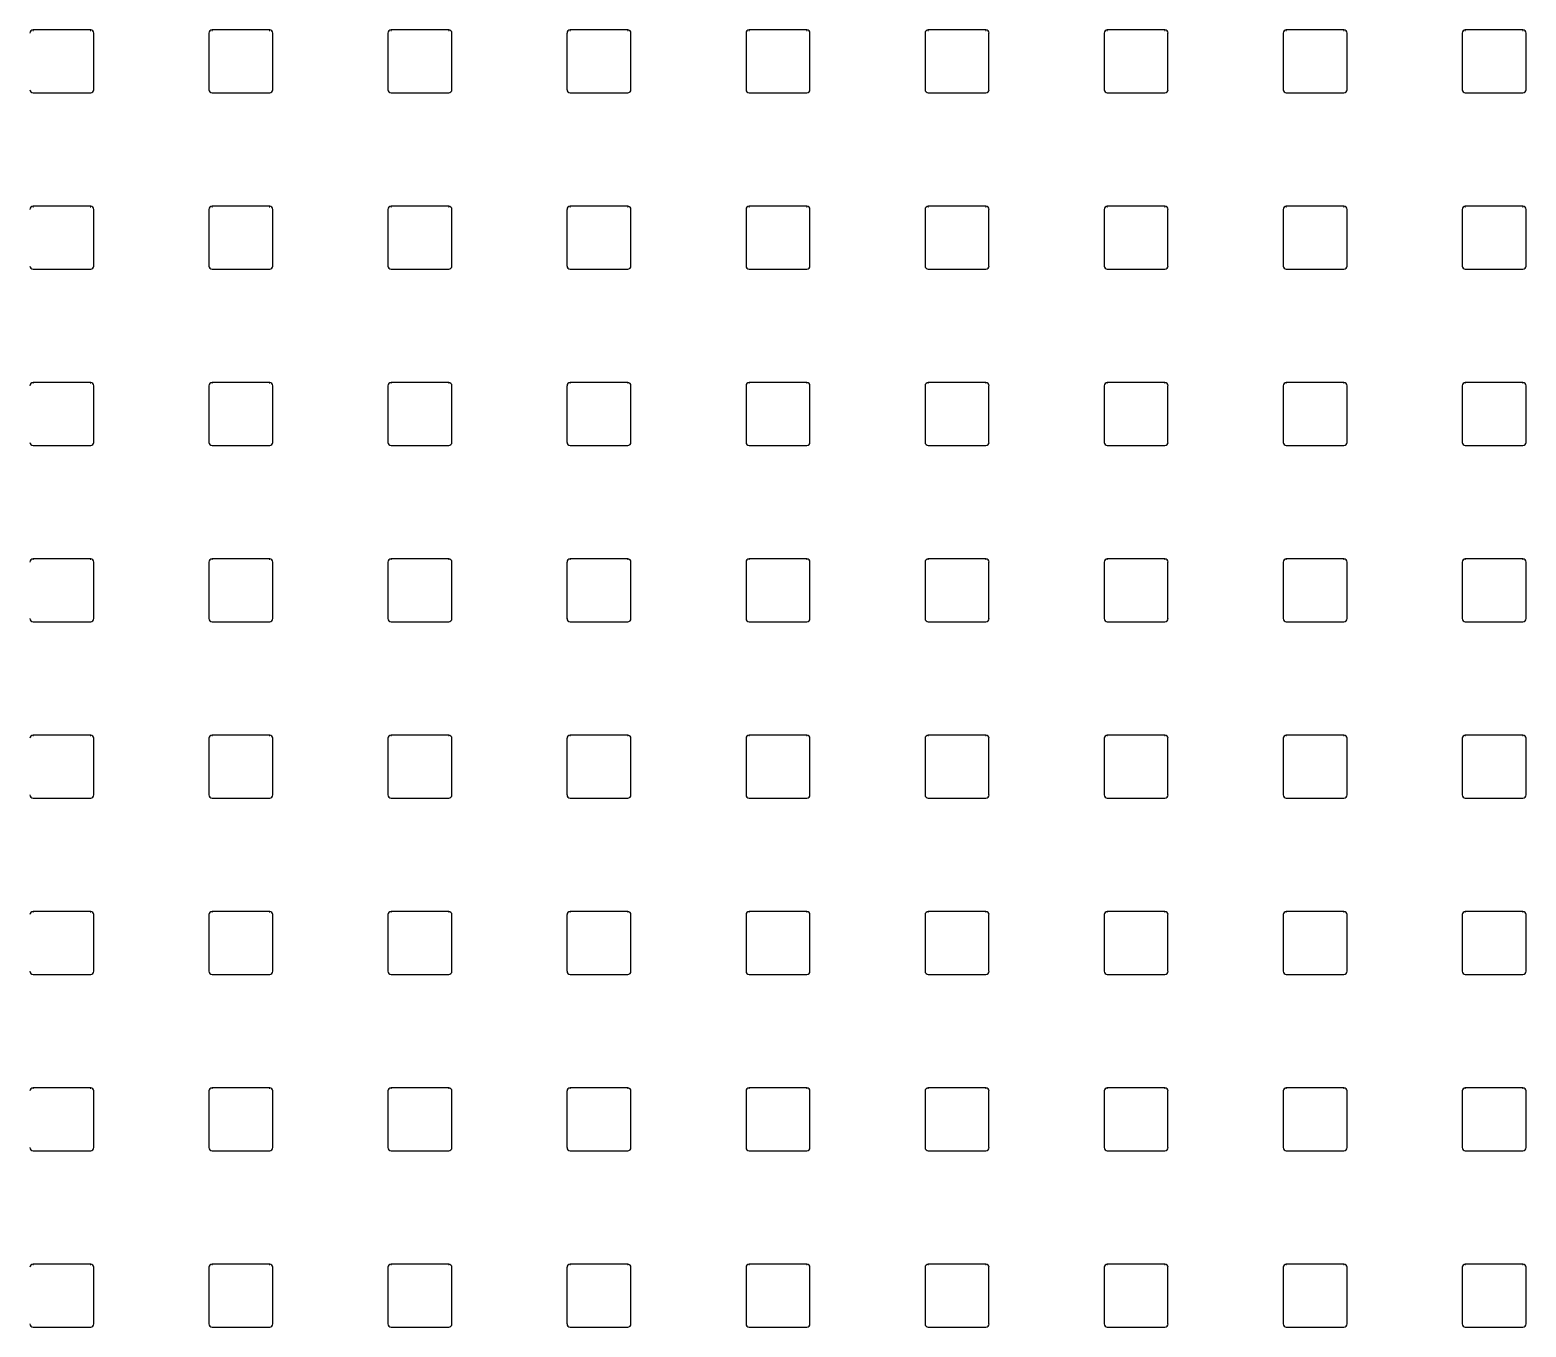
# Model space of a CAD drawing. Header units: millimetres. Extents: x -218071 to -203542, y 15363 to 51382.
# Drawn here: x -217825.25 to -217801.85, y 51338.98 to 51359.27 of the extents above; entities that cross this region are included whole.
import ezdxf

# ---------------------------------------------------------------- set-up
doc = ezdxf.new("R2010")
doc.units = ezdxf.units.MM
doc.header["$LTSCALE"] = 4
doc.layers.add('TPF-EQUIPEMENT', color=7, linetype='Continuous')

msp = doc.modelspace()

# ---------------------------------------------------------------- linework, layer by layer
at = {"layer": 'TPF-EQUIPEMENT', "linetype": 'Continuous', "lineweight": 25, "transparency": 33554671}
for p, q in [((-217824.299, 51359.266), (-217825.199, 51359.266)), ((-217821.499, 51359.266), (-217822.399, 51359.266)), ((-217818.699, 51359.266), (-217819.599, 51359.266)), ((-217815.899, 51359.266), (-217816.799, 51359.266)), ((-217813.099, 51359.266), (-217813.999, 51359.266)), ((-217810.299, 51359.266), (-217811.199, 51359.266)), ((-217807.499, 51359.266), (-217808.399, 51359.266)), ((-217804.699, 51359.266), (-217805.599, 51359.266)), ((-217801.899, 51359.266), (-217802.799, 51359.266)), ((-217824.249, 51358.331), (-217824.249, 51359.217)), ((-217822.449, 51359.217), (-217822.449, 51358.331)), ((-217821.449, 51358.331), (-217821.449, 51359.217)), ((-217819.649, 51359.217), (-217819.649, 51358.331)), ((-217818.649, 51358.331), (-217818.649, 51359.217)), ((-217816.849, 51359.217), (-217816.849, 51358.331)), ((-217815.849, 51358.331), (-217815.849, 51359.217)), ((-217814.049, 51359.217), (-217814.049, 51358.331)), ((-217813.049, 51358.331), (-217813.049, 51359.217)), ((-217811.249, 51359.217), (-217811.249, 51358.331)), ((-217810.249, 51358.331), (-217810.249, 51359.217)), ((-217808.449, 51359.217), (-217808.449, 51358.331)), ((-217807.449, 51358.331), (-217807.449, 51359.217)), ((-217805.649, 51359.217), (-217805.649, 51358.331)), ((-217804.649, 51358.331), (-217804.649, 51359.217)), ((-217802.849, 51359.217), (-217802.849, 51358.331)), ((-217801.849, 51358.331), (-217801.849, 51359.217)), ((-217825.199, 51358.281), (-217824.299, 51358.281)), ((-217822.399, 51358.281), (-217821.499, 51358.281)), ((-217819.599, 51358.281), (-217818.699, 51358.281)), ((-217816.799, 51358.281), (-217815.899, 51358.281)), ((-217813.999, 51358.281), (-217813.099, 51358.281)), ((-217811.199, 51358.281), (-217810.299, 51358.281)), ((-217808.399, 51358.281), (-217807.499, 51358.281)), ((-217805.599, 51358.281), (-217804.699, 51358.281)), ((-217802.799, 51358.281), (-217801.899, 51358.281)), ((-217824.299, 51356.509), (-217825.199, 51356.509)), ((-217824.249, 51355.573), (-217824.249, 51356.459)), ((-217822.449, 51356.459), (-217822.449, 51355.573)), ((-217821.499, 51356.509), (-217822.399, 51356.509)), ((-217821.449, 51355.573), (-217821.449, 51356.459)), ((-217819.649, 51356.459), (-217819.649, 51355.573)), ((-217818.699, 51356.509), (-217819.599, 51356.509)), ((-217818.649, 51355.573), (-217818.649, 51356.459)), ((-217816.849, 51356.459), (-217816.849, 51355.573)), ((-217815.899, 51356.509), (-217816.799, 51356.509)), ((-217815.849, 51355.573), (-217815.849, 51356.459)), ((-217814.049, 51356.459), (-217814.049, 51355.573)), ((-217813.099, 51356.509), (-217813.999, 51356.509)), ((-217813.049, 51355.573), (-217813.049, 51356.459)), ((-217811.249, 51356.459), (-217811.249, 51355.573)), ((-217810.299, 51356.509), (-217811.199, 51356.509)), ((-217810.249, 51355.573), (-217810.249, 51356.459)), ((-217808.449, 51356.459), (-217808.449, 51355.573)), ((-217807.499, 51356.509), (-217808.399, 51356.509)), ((-217807.449, 51355.573), (-217807.449, 51356.459)), ((-217805.649, 51356.459), (-217805.649, 51355.573)), ((-217804.699, 51356.509), (-217805.599, 51356.509)), ((-217804.649, 51355.573), (-217804.649, 51356.459)), ((-217802.849, 51356.459), (-217802.849, 51355.573)), ((-217801.899, 51356.509), (-217802.799, 51356.509)), ((-217801.849, 51355.573), (-217801.849, 51356.459)), ((-217825.199, 51355.524), (-217824.299, 51355.524)), ((-217822.399, 51355.524), (-217821.499, 51355.524)), ((-217819.599, 51355.524), (-217818.699, 51355.524)), ((-217816.799, 51355.524), (-217815.899, 51355.524)), ((-217813.999, 51355.524), (-217813.099, 51355.524)), ((-217811.199, 51355.524), (-217810.299, 51355.524)), ((-217808.399, 51355.524), (-217807.499, 51355.524)), ((-217805.599, 51355.524), (-217804.699, 51355.524)), ((-217802.799, 51355.524), (-217801.899, 51355.524)), ((-217824.299, 51353.751), (-217825.199, 51353.751)), ((-217824.249, 51352.816), (-217824.249, 51353.702)), ((-217822.449, 51353.702), (-217822.449, 51352.816)), ((-217821.499, 51353.751), (-217822.399, 51353.751)), ((-217821.449, 51352.816), (-217821.449, 51353.702)), ((-217819.649, 51353.702), (-217819.649, 51352.816)), ((-217818.699, 51353.751), (-217819.599, 51353.751)), ((-217818.649, 51352.816), (-217818.649, 51353.702)), ((-217816.849, 51353.702), (-217816.849, 51352.816)), ((-217815.899, 51353.751), (-217816.799, 51353.751)), ((-217815.849, 51352.816), (-217815.849, 51353.702)), ((-217814.049, 51353.702), (-217814.049, 51352.816)), ((-217813.099, 51353.751), (-217813.999, 51353.751)), ((-217813.049, 51352.816), (-217813.049, 51353.702)), ((-217811.249, 51353.702), (-217811.249, 51352.816)), ((-217810.299, 51353.751), (-217811.199, 51353.751)), ((-217810.249, 51352.816), (-217810.249, 51353.702)), ((-217808.449, 51353.702), (-217808.449, 51352.816)), ((-217807.499, 51353.751), (-217808.399, 51353.751)), ((-217807.449, 51352.816), (-217807.449, 51353.702)), ((-217805.649, 51353.702), (-217805.649, 51352.816)), ((-217804.699, 51353.751), (-217805.599, 51353.751)), ((-217804.649, 51352.816), (-217804.649, 51353.702)), ((-217802.849, 51353.702), (-217802.849, 51352.816)), ((-217801.899, 51353.751), (-217802.799, 51353.751)), ((-217801.849, 51352.816), (-217801.849, 51353.702)), ((-217825.199, 51352.766), (-217824.299, 51352.766)), ((-217822.399, 51352.766), (-217821.499, 51352.766)), ((-217819.599, 51352.766), (-217818.699, 51352.766)), ((-217816.799, 51352.766), (-217815.899, 51352.766)), ((-217813.999, 51352.766), (-217813.099, 51352.766)), ((-217811.199, 51352.766), (-217810.299, 51352.766)), ((-217808.399, 51352.766), (-217807.499, 51352.766)), ((-217805.599, 51352.766), (-217804.699, 51352.766)), ((-217802.799, 51352.766), (-217801.899, 51352.766)), ((-217824.299, 51350.994), (-217825.199, 51350.994)), ((-217824.249, 51350.058), (-217824.249, 51350.944)), ((-217822.449, 51350.944), (-217822.449, 51350.058)), ((-217821.499, 51350.994), (-217822.399, 51350.994)), ((-217821.449, 51350.058), (-217821.449, 51350.944)), ((-217819.649, 51350.944), (-217819.649, 51350.058)), ((-217818.699, 51350.994), (-217819.599, 51350.994)), ((-217818.649, 51350.058), (-217818.649, 51350.944)), ((-217816.849, 51350.944), (-217816.849, 51350.058)), ((-217815.899, 51350.994), (-217816.799, 51350.994)), ((-217815.849, 51350.058), (-217815.849, 51350.944)), ((-217814.049, 51350.944), (-217814.049, 51350.058)), ((-217813.099, 51350.994), (-217813.999, 51350.994)), ((-217813.049, 51350.058), (-217813.049, 51350.944)), ((-217811.249, 51350.944), (-217811.249, 51350.058)), ((-217810.299, 51350.994), (-217811.199, 51350.994)), ((-217810.249, 51350.058), (-217810.249, 51350.944)), ((-217808.449, 51350.944), (-217808.449, 51350.058)), ((-217807.499, 51350.994), (-217808.399, 51350.994)), ((-217807.449, 51350.058), (-217807.449, 51350.944)), ((-217805.649, 51350.944), (-217805.649, 51350.058)), ((-217804.699, 51350.994), (-217805.599, 51350.994)), ((-217804.649, 51350.058), (-217804.649, 51350.944)), ((-217802.849, 51350.944), (-217802.849, 51350.058)), ((-217801.899, 51350.994), (-217802.799, 51350.994)), ((-217801.849, 51350.058), (-217801.849, 51350.944)), ((-217825.199, 51350.009), (-217824.299, 51350.009)), ((-217822.399, 51350.009), (-217821.499, 51350.009)), ((-217819.599, 51350.009), (-217818.699, 51350.009)), ((-217816.799, 51350.009), (-217815.899, 51350.009)), ((-217813.999, 51350.009), (-217813.099, 51350.009)), ((-217811.199, 51350.009), (-217810.299, 51350.009)), ((-217808.399, 51350.009), (-217807.499, 51350.009)), ((-217805.599, 51350.009), (-217804.699, 51350.009)), ((-217802.799, 51350.009), (-217801.899, 51350.009)), ((-217824.299, 51348.236), (-217825.199, 51348.236)), ((-217824.249, 51347.301), (-217824.249, 51348.187)), ((-217822.449, 51348.187), (-217822.449, 51347.301)), ((-217821.499, 51348.236), (-217822.399, 51348.236)), ((-217821.449, 51347.301), (-217821.449, 51348.187)), ((-217819.649, 51348.187), (-217819.649, 51347.301)), ((-217818.699, 51348.236), (-217819.599, 51348.236)), ((-217818.649, 51347.301), (-217818.649, 51348.187)), ((-217816.849, 51348.187), (-217816.849, 51347.301)), ((-217815.899, 51348.236), (-217816.799, 51348.236)), ((-217815.849, 51347.301), (-217815.849, 51348.187)), ((-217814.049, 51348.187), (-217814.049, 51347.301)), ((-217813.099, 51348.236), (-217813.999, 51348.236)), ((-217813.049, 51347.301), (-217813.049, 51348.187)), ((-217811.249, 51348.187), (-217811.249, 51347.301)), ((-217810.299, 51348.236), (-217811.199, 51348.236)), ((-217810.249, 51347.301), (-217810.249, 51348.187)), ((-217808.449, 51348.187), (-217808.449, 51347.301)), ((-217807.499, 51348.236), (-217808.399, 51348.236)), ((-217807.449, 51347.301), (-217807.449, 51348.187)), ((-217805.649, 51348.187), (-217805.649, 51347.301)), ((-217804.699, 51348.236), (-217805.599, 51348.236)), ((-217804.649, 51347.301), (-217804.649, 51348.187)), ((-217802.849, 51348.187), (-217802.849, 51347.301)), ((-217801.899, 51348.236), (-217802.799, 51348.236)), ((-217801.849, 51347.301), (-217801.849, 51348.187)), ((-217825.199, 51347.251), (-217824.299, 51347.251)), ((-217822.399, 51347.251), (-217821.499, 51347.251)), ((-217819.599, 51347.251), (-217818.699, 51347.251)), ((-217816.799, 51347.251), (-217815.899, 51347.251)), ((-217813.999, 51347.251), (-217813.099, 51347.251)), ((-217811.199, 51347.251), (-217810.299, 51347.251)), ((-217808.399, 51347.251), (-217807.499, 51347.251)), ((-217805.599, 51347.251), (-217804.699, 51347.251)), ((-217802.799, 51347.251), (-217801.899, 51347.251)), ((-217824.299, 51345.479), (-217825.199, 51345.479)), ((-217821.499, 51345.479), (-217822.399, 51345.479)), ((-217818.699, 51345.479), (-217819.599, 51345.479)), ((-217815.899, 51345.479), (-217816.799, 51345.479)), ((-217813.099, 51345.479), (-217813.999, 51345.479)), ((-217810.299, 51345.479), (-217811.199, 51345.479)), ((-217807.499, 51345.479), (-217808.399, 51345.479)), ((-217804.699, 51345.479), (-217805.599, 51345.479)), ((-217801.899, 51345.479), (-217802.799, 51345.479)), ((-217824.249, 51344.543), (-217824.249, 51345.43)), ((-217822.449, 51345.43), (-217822.449, 51344.543)), ((-217821.449, 51344.543), (-217821.449, 51345.43)), ((-217819.649, 51345.43), (-217819.649, 51344.543)), ((-217818.649, 51344.543), (-217818.649, 51345.43)), ((-217816.849, 51345.43), (-217816.849, 51344.543)), ((-217815.849, 51344.543), (-217815.849, 51345.43)), ((-217814.049, 51345.43), (-217814.049, 51344.543)), ((-217813.049, 51344.543), (-217813.049, 51345.43)), ((-217811.249, 51345.43), (-217811.249, 51344.543)), ((-217810.249, 51344.543), (-217810.249, 51345.43)), ((-217808.449, 51345.43), (-217808.449, 51344.543)), ((-217807.449, 51344.543), (-217807.449, 51345.43)), ((-217805.649, 51345.43), (-217805.649, 51344.543)), ((-217804.649, 51344.543), (-217804.649, 51345.43)), ((-217802.849, 51345.43), (-217802.849, 51344.543)), ((-217801.849, 51344.543), (-217801.849, 51345.43)), ((-217825.199, 51344.494), (-217824.299, 51344.494)), ((-217822.399, 51344.494), (-217821.499, 51344.494)), ((-217819.599, 51344.494), (-217818.699, 51344.494)), ((-217816.799, 51344.494), (-217815.899, 51344.494)), ((-217813.999, 51344.494), (-217813.099, 51344.494)), ((-217811.199, 51344.494), (-217810.299, 51344.494)), ((-217808.399, 51344.494), (-217807.499, 51344.494)), ((-217805.599, 51344.494), (-217804.699, 51344.494)), ((-217802.799, 51344.494), (-217801.899, 51344.494)), ((-217824.299, 51342.721), (-217825.199, 51342.721)), ((-217824.249, 51341.786), (-217824.249, 51342.672)), ((-217822.449, 51342.672), (-217822.449, 51341.786)), ((-217821.499, 51342.721), (-217822.399, 51342.721)), ((-217821.449, 51341.786), (-217821.449, 51342.672)), ((-217819.649, 51342.672), (-217819.649, 51341.786)), ((-217818.699, 51342.721), (-217819.599, 51342.721)), ((-217818.649, 51341.786), (-217818.649, 51342.672)), ((-217816.849, 51342.672), (-217816.849, 51341.786)), ((-217815.899, 51342.721), (-217816.799, 51342.721)), ((-217815.849, 51341.786), (-217815.849, 51342.672)), ((-217814.049, 51342.672), (-217814.049, 51341.786)), ((-217813.099, 51342.721), (-217813.999, 51342.721)), ((-217813.049, 51341.786), (-217813.049, 51342.672)), ((-217811.249, 51342.672), (-217811.249, 51341.786)), ((-217810.299, 51342.721), (-217811.199, 51342.721)), ((-217810.249, 51341.786), (-217810.249, 51342.672)), ((-217808.449, 51342.672), (-217808.449, 51341.786)), ((-217807.499, 51342.721), (-217808.399, 51342.721)), ((-217807.449, 51341.786), (-217807.449, 51342.672)), ((-217805.649, 51342.672), (-217805.649, 51341.786)), ((-217804.699, 51342.721), (-217805.599, 51342.721)), ((-217804.649, 51341.786), (-217804.649, 51342.672)), ((-217802.849, 51342.672), (-217802.849, 51341.786)), ((-217801.899, 51342.721), (-217802.799, 51342.721)), ((-217801.849, 51341.786), (-217801.849, 51342.672)), ((-217825.199, 51341.737), (-217824.299, 51341.737)), ((-217822.399, 51341.737), (-217821.499, 51341.737)), ((-217819.599, 51341.737), (-217818.699, 51341.737)), ((-217816.799, 51341.737), (-217815.899, 51341.737)), ((-217813.999, 51341.737), (-217813.099, 51341.737)), ((-217811.199, 51341.737), (-217810.299, 51341.737)), ((-217808.399, 51341.737), (-217807.499, 51341.737)), ((-217805.599, 51341.737), (-217804.699, 51341.737)), ((-217802.799, 51341.737), (-217801.899, 51341.737)), ((-217824.299, 51339.964), (-217825.199, 51339.964)), ((-217824.249, 51339.028), (-217824.249, 51339.915)), ((-217822.449, 51339.915), (-217822.449, 51339.028)), ((-217821.499, 51339.964), (-217822.399, 51339.964)), ((-217821.449, 51339.028), (-217821.449, 51339.915)), ((-217819.649, 51339.915), (-217819.649, 51339.028)), ((-217818.699, 51339.964), (-217819.599, 51339.964)), ((-217818.649, 51339.028), (-217818.649, 51339.915)), ((-217816.849, 51339.915), (-217816.849, 51339.028)), ((-217815.899, 51339.964), (-217816.799, 51339.964)), ((-217815.849, 51339.028), (-217815.849, 51339.915)), ((-217814.049, 51339.915), (-217814.049, 51339.028)), ((-217813.099, 51339.964), (-217813.999, 51339.964)), ((-217813.049, 51339.028), (-217813.049, 51339.915)), ((-217811.249, 51339.915), (-217811.249, 51339.028)), ((-217810.299, 51339.964), (-217811.199, 51339.964)), ((-217810.249, 51339.028), (-217810.249, 51339.915)), ((-217808.449, 51339.915), (-217808.449, 51339.028)), ((-217807.499, 51339.964), (-217808.399, 51339.964)), ((-217807.449, 51339.028), (-217807.449, 51339.915)), ((-217805.649, 51339.915), (-217805.649, 51339.028)), ((-217804.699, 51339.964), (-217805.599, 51339.964)), ((-217804.649, 51339.028), (-217804.649, 51339.915)), ((-217802.849, 51339.915), (-217802.849, 51339.028)), ((-217801.899, 51339.964), (-217802.799, 51339.964)), ((-217801.849, 51339.028), (-217801.849, 51339.915)), ((-217825.199, 51338.979), (-217824.299, 51338.979)), ((-217822.399, 51338.979), (-217821.499, 51338.979)), ((-217819.599, 51338.979), (-217818.699, 51338.979)), ((-217816.799, 51338.979), (-217815.899, 51338.979)), ((-217813.999, 51338.979), (-217813.099, 51338.979)), ((-217811.199, 51338.979), (-217810.299, 51338.979)), ((-217808.399, 51338.979), (-217807.499, 51338.979)), ((-217805.599, 51338.979), (-217804.699, 51338.979)), ((-217802.799, 51338.979), (-217801.899, 51338.979))]:
    msp.add_line(p, q, dxfattribs=at)
at = {"layer": 'TPF-EQUIPEMENT', "linetype": 'Continuous', "lineweight": 18, "transparency": 33554671}
for p, q in [((-217825.199, 51359.249), (-217825.199, 51359.266)), ((-217824.299, 51359.249), (-217824.299, 51359.266)), ((-217822.399, 51359.249), (-217822.399, 51359.266)), ((-217821.499, 51359.249), (-217821.499, 51359.266)), ((-217819.599, 51359.249), (-217819.599, 51359.266)), ((-217818.699, 51359.249), (-217818.699, 51359.266)), ((-217816.799, 51359.249), (-217816.799, 51359.266)), ((-217815.899, 51359.249), (-217815.899, 51359.266)), ((-217813.999, 51359.249), (-217813.999, 51359.266)), ((-217813.099, 51359.249), (-217813.099, 51359.266)), ((-217811.199, 51359.249), (-217811.199, 51359.266)), ((-217810.299, 51359.249), (-217810.299, 51359.266)), ((-217808.399, 51359.249), (-217808.399, 51359.266)), ((-217807.499, 51359.249), (-217807.499, 51359.266)), ((-217805.599, 51359.249), (-217805.599, 51359.266)), ((-217804.699, 51359.249), (-217804.699, 51359.266)), ((-217802.799, 51359.249), (-217802.799, 51359.266)), ((-217801.899, 51359.249), (-217801.899, 51359.266)), ((-217825.199, 51356.491), (-217825.199, 51356.509)), ((-217824.299, 51356.491), (-217824.299, 51356.509)), ((-217822.399, 51356.491), (-217822.399, 51356.509)), ((-217821.499, 51356.491), (-217821.499, 51356.509)), ((-217819.599, 51356.491), (-217819.599, 51356.509)), ((-217818.699, 51356.491), (-217818.699, 51356.509)), ((-217816.799, 51356.491), (-217816.799, 51356.509)), ((-217815.899, 51356.491), (-217815.899, 51356.509)), ((-217813.999, 51356.491), (-217813.999, 51356.509)), ((-217813.099, 51356.491), (-217813.099, 51356.509)), ((-217811.199, 51356.491), (-217811.199, 51356.509)), ((-217810.299, 51356.491), (-217810.299, 51356.509)), ((-217808.399, 51356.491), (-217808.399, 51356.509)), ((-217807.499, 51356.491), (-217807.499, 51356.509)), ((-217805.599, 51356.491), (-217805.599, 51356.509)), ((-217804.699, 51356.491), (-217804.699, 51356.509)), ((-217802.799, 51356.491), (-217802.799, 51356.509)), ((-217801.899, 51356.491), (-217801.899, 51356.509)), ((-217825.199, 51353.734), (-217825.199, 51353.751)), ((-217824.299, 51353.734), (-217824.299, 51353.751)), ((-217822.399, 51353.734), (-217822.399, 51353.751)), ((-217821.499, 51353.734), (-217821.499, 51353.751)), ((-217819.599, 51353.734), (-217819.599, 51353.751)), ((-217818.699, 51353.734), (-217818.699, 51353.751)), ((-217816.799, 51353.734), (-217816.799, 51353.751)), ((-217815.899, 51353.734), (-217815.899, 51353.751)), ((-217813.999, 51353.734), (-217813.999, 51353.751)), ((-217813.099, 51353.734), (-217813.099, 51353.751)), ((-217811.199, 51353.734), (-217811.199, 51353.751)), ((-217810.299, 51353.734), (-217810.299, 51353.751)), ((-217808.399, 51353.734), (-217808.399, 51353.751)), ((-217807.499, 51353.734), (-217807.499, 51353.751)), ((-217805.599, 51353.734), (-217805.599, 51353.751)), ((-217804.699, 51353.734), (-217804.699, 51353.751)), ((-217802.799, 51353.734), (-217802.799, 51353.751)), ((-217801.899, 51353.734), (-217801.899, 51353.751)), ((-217825.199, 51350.976), (-217825.199, 51350.994)), ((-217824.299, 51350.976), (-217824.299, 51350.994)), ((-217822.399, 51350.976), (-217822.399, 51350.994)), ((-217821.499, 51350.976), (-217821.499, 51350.994)), ((-217819.599, 51350.976), (-217819.599, 51350.994)), ((-217818.699, 51350.976), (-217818.699, 51350.994)), ((-217816.799, 51350.976), (-217816.799, 51350.994)), ((-217815.899, 51350.976), (-217815.899, 51350.994)), ((-217813.999, 51350.976), (-217813.999, 51350.994)), ((-217813.099, 51350.976), (-217813.099, 51350.994)), ((-217811.199, 51350.976), (-217811.199, 51350.994)), ((-217810.299, 51350.976), (-217810.299, 51350.994)), ((-217808.399, 51350.976), (-217808.399, 51350.994)), ((-217807.499, 51350.976), (-217807.499, 51350.994)), ((-217805.599, 51350.976), (-217805.599, 51350.994)), ((-217804.699, 51350.976), (-217804.699, 51350.994)), ((-217802.799, 51350.976), (-217802.799, 51350.994)), ((-217801.899, 51350.976), (-217801.899, 51350.994)), ((-217825.199, 51348.219), (-217825.199, 51348.236)), ((-217824.299, 51348.219), (-217824.299, 51348.236)), ((-217822.399, 51348.219), (-217822.399, 51348.236)), ((-217821.499, 51348.219), (-217821.499, 51348.236)), ((-217819.599, 51348.219), (-217819.599, 51348.236)), ((-217818.699, 51348.219), (-217818.699, 51348.236)), ((-217816.799, 51348.219), (-217816.799, 51348.236)), ((-217815.899, 51348.219), (-217815.899, 51348.236)), ((-217813.999, 51348.219), (-217813.999, 51348.236)), ((-217813.099, 51348.219), (-217813.099, 51348.236)), ((-217811.199, 51348.219), (-217811.199, 51348.236)), ((-217810.299, 51348.219), (-217810.299, 51348.236)), ((-217808.399, 51348.219), (-217808.399, 51348.236)), ((-217807.499, 51348.219), (-217807.499, 51348.236)), ((-217805.599, 51348.219), (-217805.599, 51348.236)), ((-217804.699, 51348.219), (-217804.699, 51348.236)), ((-217802.799, 51348.219), (-217802.799, 51348.236)), ((-217801.899, 51348.219), (-217801.899, 51348.236)), ((-217825.199, 51345.461), (-217825.199, 51345.479)), ((-217824.299, 51345.461), (-217824.299, 51345.479)), ((-217822.399, 51345.461), (-217822.399, 51345.479)), ((-217821.499, 51345.461), (-217821.499, 51345.479)), ((-217819.599, 51345.461), (-217819.599, 51345.479)), ((-217818.699, 51345.461), (-217818.699, 51345.479)), ((-217816.799, 51345.461), (-217816.799, 51345.479)), ((-217815.899, 51345.461), (-217815.899, 51345.479)), ((-217813.999, 51345.461), (-217813.999, 51345.479)), ((-217813.099, 51345.461), (-217813.099, 51345.479)), ((-217811.199, 51345.461), (-217811.199, 51345.479)), ((-217810.299, 51345.461), (-217810.299, 51345.479)), ((-217808.399, 51345.461), (-217808.399, 51345.479)), ((-217807.499, 51345.461), (-217807.499, 51345.479)), ((-217805.599, 51345.461), (-217805.599, 51345.479)), ((-217804.699, 51345.461), (-217804.699, 51345.479)), ((-217802.799, 51345.461), (-217802.799, 51345.479)), ((-217801.899, 51345.461), (-217801.899, 51345.479)), ((-217825.199, 51342.704), (-217825.199, 51342.721)), ((-217824.299, 51342.704), (-217824.299, 51342.721)), ((-217822.399, 51342.704), (-217822.399, 51342.721)), ((-217821.499, 51342.704), (-217821.499, 51342.721)), ((-217819.599, 51342.704), (-217819.599, 51342.721)), ((-217818.699, 51342.704), (-217818.699, 51342.721)), ((-217816.799, 51342.704), (-217816.799, 51342.721)), ((-217815.899, 51342.704), (-217815.899, 51342.721)), ((-217813.999, 51342.704), (-217813.999, 51342.721)), ((-217813.099, 51342.704), (-217813.099, 51342.721)), ((-217811.199, 51342.704), (-217811.199, 51342.721)), ((-217810.299, 51342.704), (-217810.299, 51342.721)), ((-217808.399, 51342.704), (-217808.399, 51342.721)), ((-217807.499, 51342.704), (-217807.499, 51342.721)), ((-217805.599, 51342.704), (-217805.599, 51342.721)), ((-217804.699, 51342.704), (-217804.699, 51342.721)), ((-217802.799, 51342.704), (-217802.799, 51342.721)), ((-217801.899, 51342.704), (-217801.899, 51342.721)), ((-217825.199, 51339.947), (-217825.199, 51339.964)), ((-217824.299, 51339.947), (-217824.299, 51339.964)), ((-217822.399, 51339.947), (-217822.399, 51339.964)), ((-217821.499, 51339.947), (-217821.499, 51339.964)), ((-217819.599, 51339.947), (-217819.599, 51339.964)), ((-217818.699, 51339.947), (-217818.699, 51339.964)), ((-217816.799, 51339.947), (-217816.799, 51339.964)), ((-217815.899, 51339.947), (-217815.899, 51339.964)), ((-217813.999, 51339.947), (-217813.999, 51339.964)), ((-217813.099, 51339.947), (-217813.099, 51339.964)), ((-217811.199, 51339.947), (-217811.199, 51339.964)), ((-217810.299, 51339.947), (-217810.299, 51339.964)), ((-217808.399, 51339.947), (-217808.399, 51339.964)), ((-217807.499, 51339.947), (-217807.499, 51339.964)), ((-217805.599, 51339.947), (-217805.599, 51339.964)), ((-217804.699, 51339.947), (-217804.699, 51339.964)), ((-217802.799, 51339.947), (-217802.799, 51339.964)), ((-217801.899, 51339.947), (-217801.899, 51339.964))]:
    msp.add_line(p, q, dxfattribs=at)
at = {"layer": 'TPF-EQUIPEMENT', "linetype": 'Continuous', "lineweight": 25, "transparency": 33554671}
for centre, start, end in [((-217825.199, 51359.216), 89.5648, 179.5581), ((-217824.298, 51359.216), 0.4419, 90.4352), ((-217822.399, 51359.216), 89.5648, 179.5581), ((-217821.498, 51359.216), 0.4419, 90.4352), ((-217819.599, 51359.216), 89.5648, 179.5581), ((-217818.698, 51359.216), 0.4419, 90.4352), ((-217816.799, 51359.216), 89.5648, 179.5581), ((-217815.898, 51359.216), 0.4419, 90.4352), ((-217813.999, 51359.216), 89.5648, 179.5581), ((-217813.098, 51359.216), 0.4419, 90.4352), ((-217811.199, 51359.216), 89.5648, 179.5581), ((-217810.298, 51359.216), 0.4419, 90.4352), ((-217808.399, 51359.216), 89.5648, 179.5581), ((-217807.498, 51359.216), 0.4419, 90.4352), ((-217805.599, 51359.216), 89.5648, 179.5581), ((-217804.698, 51359.216), 0.4419, 90.4352), ((-217802.799, 51359.216), 89.5648, 179.5581), ((-217801.898, 51359.216), 0.4419, 90.4352), ((-217825.199, 51358.331), 180.4419, 270.4352), ((-217824.298, 51358.331), 269.5648, 359.5581), ((-217822.399, 51358.331), 180.4419, 270.4352), ((-217821.498, 51358.331), 269.5648, 359.5581), ((-217819.599, 51358.331), 180.4419, 270.4352), ((-217818.698, 51358.331), 269.5648, 359.5581), ((-217816.799, 51358.331), 180.4419, 270.4352), ((-217815.898, 51358.331), 269.5648, 359.5581), ((-217813.999, 51358.331), 180.4419, 270.4352), ((-217813.098, 51358.331), 269.5648, 359.5581), ((-217811.199, 51358.331), 180.4419, 270.4352), ((-217810.298, 51358.331), 269.5648, 359.5581), ((-217808.399, 51358.331), 180.4419, 270.4352), ((-217807.498, 51358.331), 269.5648, 359.5581), ((-217805.599, 51358.331), 180.4419, 270.4352), ((-217804.698, 51358.331), 269.5648, 359.5581), ((-217802.799, 51358.331), 180.4419, 270.4352), ((-217801.898, 51358.331), 269.5648, 359.5581), ((-217825.199, 51356.459), 89.5648, 179.5581), ((-217824.298, 51356.459), 0.4419, 90.4352), ((-217822.399, 51356.459), 89.5648, 179.5581), ((-217821.498, 51356.459), 0.4419, 90.4352), ((-217819.599, 51356.459), 89.5648, 179.5581), ((-217818.698, 51356.459), 0.4419, 90.4352), ((-217816.799, 51356.459), 89.5648, 179.5581), ((-217815.898, 51356.459), 0.4419, 90.4352), ((-217813.999, 51356.459), 89.5648, 179.5581), ((-217813.098, 51356.459), 0.4419, 90.4352), ((-217811.199, 51356.459), 89.5648, 179.5581), ((-217810.298, 51356.459), 0.4419, 90.4352), ((-217808.399, 51356.459), 89.5648, 179.5581), ((-217807.498, 51356.459), 0.4419, 90.4352), ((-217805.599, 51356.459), 89.5648, 179.5581), ((-217804.698, 51356.459), 0.4419, 90.4352), ((-217802.799, 51356.459), 89.5648, 179.5581), ((-217801.898, 51356.459), 0.4419, 90.4352), ((-217825.199, 51355.573), 180.4419, 270.4352), ((-217824.298, 51355.573), 269.5648, 359.5581), ((-217822.399, 51355.573), 180.4419, 270.4352), ((-217821.498, 51355.573), 269.5648, 359.5581), ((-217819.599, 51355.573), 180.4419, 270.4352), ((-217818.698, 51355.573), 269.5648, 359.5581), ((-217816.799, 51355.573), 180.4419, 270.4352), ((-217815.898, 51355.573), 269.5648, 359.5581), ((-217813.999, 51355.573), 180.4419, 270.4352), ((-217813.098, 51355.573), 269.5648, 359.5581), ((-217811.199, 51355.573), 180.4419, 270.4352), ((-217810.298, 51355.573), 269.5648, 359.5581), ((-217808.399, 51355.573), 180.4419, 270.4352), ((-217807.498, 51355.573), 269.5648, 359.5581), ((-217805.599, 51355.573), 180.4419, 270.4352), ((-217804.698, 51355.573), 269.5648, 359.5581), ((-217802.799, 51355.573), 180.4419, 270.4352), ((-217801.898, 51355.573), 269.5648, 359.5581), ((-217825.199, 51353.702), 89.5648, 179.5581), ((-217824.298, 51353.702), 0.4419, 90.4352), ((-217822.399, 51353.702), 89.5648, 179.5581), ((-217821.498, 51353.702), 0.4419, 90.4352), ((-217819.599, 51353.702), 89.5648, 179.5581), ((-217818.698, 51353.702), 0.4419, 90.4352), ((-217816.799, 51353.702), 89.5648, 179.5581), ((-217815.898, 51353.702), 0.4419, 90.4352), ((-217813.999, 51353.702), 89.5648, 179.5581), ((-217813.098, 51353.702), 0.4419, 90.4352), ((-217811.199, 51353.702), 89.5648, 179.5581), ((-217810.298, 51353.702), 0.4419, 90.4352), ((-217808.399, 51353.702), 89.5648, 179.5581), ((-217807.498, 51353.702), 0.4419, 90.4352), ((-217805.599, 51353.702), 89.5648, 179.5581), ((-217804.698, 51353.702), 0.4419, 90.4352), ((-217802.799, 51353.702), 89.5648, 179.5581), ((-217801.898, 51353.702), 0.4419, 90.4352), ((-217825.199, 51352.816), 180.4419, 270.4352), ((-217824.298, 51352.816), 269.5648, 359.5581), ((-217822.399, 51352.816), 180.4419, 270.4352), ((-217821.498, 51352.816), 269.5648, 359.5581), ((-217819.599, 51352.816), 180.4419, 270.4352), ((-217818.698, 51352.816), 269.5648, 359.5581), ((-217816.799, 51352.816), 180.4419, 270.4352), ((-217815.898, 51352.816), 269.5648, 359.5581), ((-217813.999, 51352.816), 180.4419, 270.4352), ((-217813.098, 51352.816), 269.5648, 359.5581), ((-217811.199, 51352.816), 180.4419, 270.4352), ((-217810.298, 51352.816), 269.5648, 359.5581), ((-217808.399, 51352.816), 180.4419, 270.4352), ((-217807.498, 51352.816), 269.5648, 359.5581), ((-217805.599, 51352.816), 180.4419, 270.4352), ((-217804.698, 51352.816), 269.5648, 359.5581), ((-217802.799, 51352.816), 180.4419, 270.4352), ((-217801.898, 51352.816), 269.5648, 359.5581), ((-217825.199, 51350.944), 89.5648, 179.5581), ((-217824.298, 51350.944), 0.4419, 90.4352), ((-217822.399, 51350.944), 89.5648, 179.5581), ((-217821.498, 51350.944), 0.4419, 90.4352), ((-217819.599, 51350.944), 89.5648, 179.5581), ((-217818.698, 51350.944), 0.4419, 90.4352), ((-217816.799, 51350.944), 89.5648, 179.5581), ((-217815.898, 51350.944), 0.4419, 90.4352), ((-217813.999, 51350.944), 89.5648, 179.5581), ((-217813.098, 51350.944), 0.4419, 90.4352), ((-217811.199, 51350.944), 89.5648, 179.5581), ((-217810.298, 51350.944), 0.4419, 90.4352), ((-217808.399, 51350.944), 89.5648, 179.5581), ((-217807.498, 51350.944), 0.4419, 90.4352), ((-217805.599, 51350.944), 89.5648, 179.5581), ((-217804.698, 51350.944), 0.4419, 90.4352), ((-217802.799, 51350.944), 89.5648, 179.5581), ((-217801.898, 51350.944), 0.4419, 90.4352), ((-217825.199, 51350.059), 180.4419, 270.4352), ((-217824.298, 51350.059), 269.5648, 359.5581), ((-217822.399, 51350.059), 180.4419, 270.4352), ((-217821.498, 51350.059), 269.5648, 359.5581), ((-217819.599, 51350.059), 180.4419, 270.4352), ((-217818.698, 51350.059), 269.5648, 359.5581), ((-217816.799, 51350.059), 180.4419, 270.4352), ((-217815.898, 51350.059), 269.5648, 359.5581), ((-217813.999, 51350.059), 180.4419, 270.4352), ((-217813.098, 51350.059), 269.5648, 359.5581), ((-217811.199, 51350.059), 180.4419, 270.4352), ((-217810.298, 51350.059), 269.5648, 359.5581), ((-217808.399, 51350.059), 180.4419, 270.4352), ((-217807.498, 51350.059), 269.5648, 359.5581), ((-217805.599, 51350.059), 180.4419, 270.4352), ((-217804.698, 51350.059), 269.5648, 359.5581), ((-217802.799, 51350.059), 180.4419, 270.4352), ((-217801.898, 51350.059), 269.5648, 359.5581), ((-217825.199, 51348.187), 89.5648, 179.5581), ((-217824.298, 51348.187), 0.4419, 90.4352), ((-217822.399, 51348.187), 89.5648, 179.5581), ((-217821.498, 51348.187), 0.4419, 90.4352), ((-217819.599, 51348.187), 89.5648, 179.5581), ((-217818.698, 51348.187), 0.4419, 90.4352), ((-217816.799, 51348.187), 89.5648, 179.5581), ((-217815.898, 51348.187), 0.4419, 90.4352), ((-217813.999, 51348.187), 89.5648, 179.5581), ((-217813.098, 51348.187), 0.4419, 90.4352), ((-217811.199, 51348.187), 89.5648, 179.5581), ((-217810.298, 51348.187), 0.4419, 90.4352), ((-217808.399, 51348.187), 89.5648, 179.5581), ((-217807.498, 51348.187), 0.4419, 90.4352), ((-217805.599, 51348.187), 89.5648, 179.5581), ((-217804.698, 51348.187), 0.4419, 90.4352), ((-217802.799, 51348.187), 89.5648, 179.5581), ((-217801.898, 51348.187), 0.4419, 90.4352), ((-217825.199, 51347.301), 180.4419, 270.4352), ((-217824.298, 51347.301), 269.5648, 359.5581), ((-217822.399, 51347.301), 180.4419, 270.4352), ((-217821.498, 51347.301), 269.5648, 359.5581), ((-217819.599, 51347.301), 180.4419, 270.4352), ((-217818.698, 51347.301), 269.5648, 359.5581), ((-217816.799, 51347.301), 180.4419, 270.4352), ((-217815.898, 51347.301), 269.5648, 359.5581), ((-217813.999, 51347.301), 180.4419, 270.4352), ((-217813.098, 51347.301), 269.5648, 359.5581), ((-217811.199, 51347.301), 180.4419, 270.4352), ((-217810.298, 51347.301), 269.5648, 359.5581), ((-217808.399, 51347.301), 180.4419, 270.4352), ((-217807.498, 51347.301), 269.5648, 359.5581), ((-217805.599, 51347.301), 180.4419, 270.4352), ((-217804.698, 51347.301), 269.5648, 359.5581), ((-217802.799, 51347.301), 180.4419, 270.4352), ((-217801.898, 51347.301), 269.5648, 359.5581), ((-217825.199, 51345.429), 89.5648, 179.5581), ((-217824.298, 51345.429), 0.4419, 90.4352), ((-217822.399, 51345.429), 89.5648, 179.5581), ((-217821.498, 51345.429), 0.4419, 90.4352), ((-217819.599, 51345.429), 89.5648, 179.5581), ((-217818.698, 51345.429), 0.4419, 90.4352), ((-217816.799, 51345.429), 89.5648, 179.5581), ((-217815.898, 51345.429), 0.4419, 90.4352), ((-217813.999, 51345.429), 89.5648, 179.5581), ((-217813.098, 51345.429), 0.4419, 90.4352), ((-217811.199, 51345.429), 89.5648, 179.5581), ((-217810.298, 51345.429), 0.4419, 90.4352), ((-217808.399, 51345.429), 89.5648, 179.5581), ((-217807.498, 51345.429), 0.4419, 90.4352), ((-217805.599, 51345.429), 89.5648, 179.5581), ((-217804.698, 51345.429), 0.4419, 90.4352), ((-217802.799, 51345.429), 89.5648, 179.5581), ((-217801.898, 51345.429), 0.4419, 90.4352), ((-217825.199, 51344.544), 180.4419, 270.4352), ((-217824.298, 51344.544), 269.5648, 359.5581), ((-217822.399, 51344.544), 180.4419, 270.4352), ((-217821.498, 51344.544), 269.5648, 359.5581), ((-217819.599, 51344.544), 180.4419, 270.4352), ((-217818.698, 51344.544), 269.5648, 359.5581), ((-217816.799, 51344.544), 180.4419, 270.4352), ((-217815.898, 51344.544), 269.5648, 359.5581), ((-217813.999, 51344.544), 180.4419, 270.4352), ((-217813.098, 51344.544), 269.5648, 359.5581), ((-217811.199, 51344.544), 180.4419, 270.4352), ((-217810.298, 51344.544), 269.5648, 359.5581), ((-217808.399, 51344.544), 180.4419, 270.4352), ((-217807.498, 51344.544), 269.5648, 359.5581), ((-217805.599, 51344.544), 180.4419, 270.4352), ((-217804.698, 51344.544), 269.5648, 359.5581), ((-217802.799, 51344.544), 180.4419, 270.4352), ((-217801.898, 51344.544), 269.5648, 359.5581), ((-217825.199, 51342.672), 89.5648, 179.5581), ((-217824.298, 51342.672), 0.4419, 90.4352), ((-217822.399, 51342.672), 89.5648, 179.5581), ((-217821.498, 51342.672), 0.4419, 90.4352), ((-217819.599, 51342.672), 89.5648, 179.5581), ((-217818.698, 51342.672), 0.4419, 90.4352), ((-217816.799, 51342.672), 89.5648, 179.5581), ((-217815.898, 51342.672), 0.4419, 90.4352), ((-217813.999, 51342.672), 89.5648, 179.5581), ((-217813.098, 51342.672), 0.4419, 90.4352), ((-217811.199, 51342.672), 89.5648, 179.5581), ((-217810.298, 51342.672), 0.4419, 90.4352), ((-217808.399, 51342.672), 89.5648, 179.5581), ((-217807.498, 51342.672), 0.4419, 90.4352), ((-217805.599, 51342.672), 89.5648, 179.5581), ((-217804.698, 51342.672), 0.4419, 90.4352), ((-217802.799, 51342.672), 89.5648, 179.5581), ((-217801.898, 51342.672), 0.4419, 90.4352), ((-217825.199, 51341.786), 180.4419, 270.4352), ((-217824.298, 51341.786), 269.5648, 359.5581), ((-217822.399, 51341.786), 180.4419, 270.4352), ((-217821.498, 51341.786), 269.5648, 359.5581), ((-217819.599, 51341.786), 180.4419, 270.4352), ((-217818.698, 51341.786), 269.5648, 359.5581), ((-217816.799, 51341.786), 180.4419, 270.4352), ((-217815.898, 51341.786), 269.5648, 359.5581), ((-217813.999, 51341.786), 180.4419, 270.4352), ((-217813.098, 51341.786), 269.5648, 359.5581), ((-217811.199, 51341.786), 180.4419, 270.4352), ((-217810.298, 51341.786), 269.5648, 359.5581), ((-217808.399, 51341.786), 180.4419, 270.4352), ((-217807.498, 51341.786), 269.5648, 359.5581), ((-217805.599, 51341.786), 180.4419, 270.4352), ((-217804.698, 51341.786), 269.5648, 359.5581), ((-217802.799, 51341.786), 180.4419, 270.4352), ((-217801.898, 51341.786), 269.5648, 359.5581), ((-217825.199, 51339.914), 89.5648, 179.5581), ((-217824.298, 51339.914), 0.4419, 90.4352), ((-217822.399, 51339.914), 89.5648, 179.5581), ((-217821.498, 51339.914), 0.4419, 90.4352), ((-217819.599, 51339.914), 89.5648, 179.5581), ((-217818.698, 51339.914), 0.4419, 90.4352), ((-217816.799, 51339.914), 89.5648, 179.5581), ((-217815.898, 51339.914), 0.4419, 90.4352), ((-217813.999, 51339.914), 89.5648, 179.5581), ((-217813.098, 51339.914), 0.4419, 90.4352), ((-217811.199, 51339.914), 89.5648, 179.5581), ((-217810.298, 51339.914), 0.4419, 90.4352), ((-217808.399, 51339.914), 89.5648, 179.5581), ((-217807.498, 51339.914), 0.4419, 90.4352), ((-217805.599, 51339.914), 89.5648, 179.5581), ((-217804.698, 51339.914), 0.4419, 90.4352), ((-217802.799, 51339.914), 89.5648, 179.5581), ((-217801.898, 51339.914), 0.4419, 90.4352), ((-217825.199, 51339.029), 180.4419, 270.4352), ((-217824.298, 51339.029), 269.5648, 359.5581), ((-217822.399, 51339.029), 180.4419, 270.4352), ((-217821.498, 51339.029), 269.5648, 359.5581), ((-217819.599, 51339.029), 180.4419, 270.4352), ((-217818.698, 51339.029), 269.5648, 359.5581), ((-217816.799, 51339.029), 180.4419, 270.4352), ((-217815.898, 51339.029), 269.5648, 359.5581), ((-217813.999, 51339.029), 180.4419, 270.4352), ((-217813.098, 51339.029), 269.5648, 359.5581), ((-217811.199, 51339.029), 180.4419, 270.4352), ((-217810.298, 51339.029), 269.5648, 359.5581), ((-217808.399, 51339.029), 180.4419, 270.4352), ((-217807.498, 51339.029), 269.5648, 359.5581), ((-217805.599, 51339.029), 180.4419, 270.4352), ((-217804.698, 51339.029), 269.5648, 359.5581), ((-217802.799, 51339.029), 180.4419, 270.4352), ((-217801.898, 51339.029), 269.5648, 359.5581)]:
    msp.add_arc(centre, 0.0496, start, end, dxfattribs=at)

doc.saveas('drawing.dxf')
